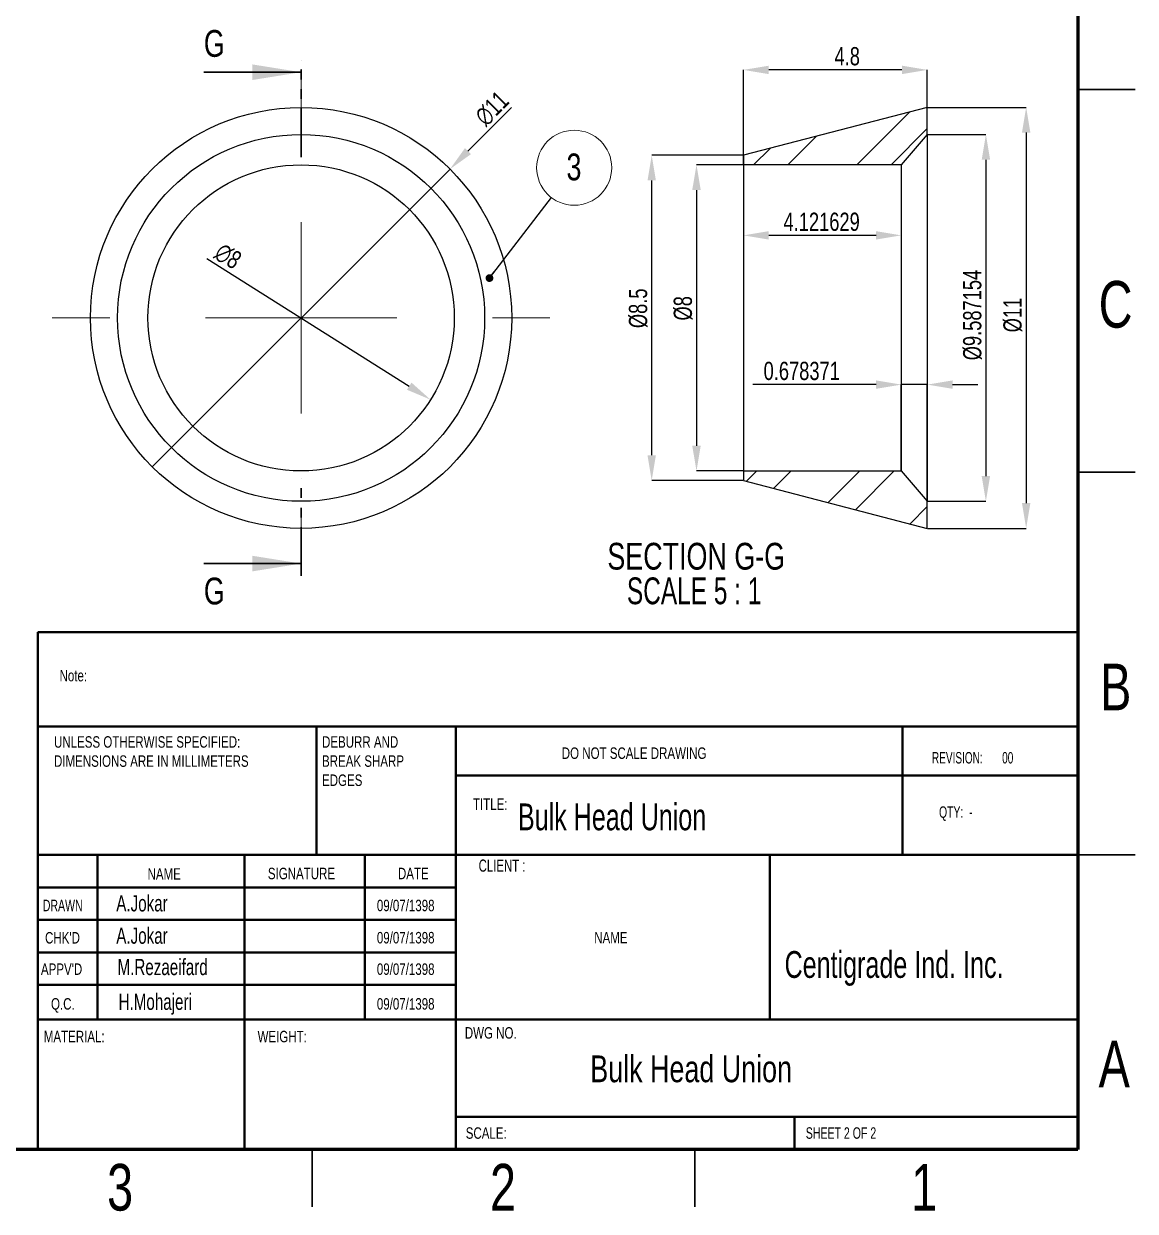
# Model space of a CAD drawing. Header units: millimetres. Extents: x 911 to 1769, y 486 to 864.
# Drawn here: x 1624.3 to 1769.4, y 571 to 726.2 of the extents above; entities that cross this region are included whole.
import ezdxf

# ---------------------------------------------------------------- set-up
doc = ezdxf.new("R2010")
doc.units = ezdxf.units.MM
doc.linetypes.add('PHANTOM', pattern=[12.7, 6.35, -1.27, 1.27, -1.27, 1.27, -1.27])
doc.styles.add('SLDTEXTSTYLE0', font='TXT', dxfattribs={"width": 0.75})
doc.styles.add('SLDTEXTSTYLE1', font='TXT', dxfattribs={"width": 0.686449})
doc.styles.add('SLDTEXTSTYLE2', font='TXT', dxfattribs={"width": 0.652778})
doc.styles.add('SLDTEXTSTYLE3', font='TXT', dxfattribs={"width": 0.6875})
doc.styles.add('SLDTEXTSTYLE4', font='TXT', dxfattribs={"width": 0.7})
doc.styles.add('SLDTEXTSTYLE5', font='TXT', dxfattribs={"width": 0.678571})
doc.styles.add('SLDTEXTSTYLE6', font='TXT', dxfattribs={"width": 0.681818})
doc.styles.get("Standard").update_dxf_attribs({"font": 'arial.ttf'})
doc.dimstyles.new('SLDDIMSTYLE1', dxfattribs={"dimtxt": 0.18, "dimasz": 1.016, "dimexe": 0, "dimexo": 0.0625, "dimgap": 0, "dimtad": 0, "dimtih": 1, "dimtoh": 1, "dimdec": 0, "dimrnd": 1e-09, "dimzin": 0, "dimdsep": 46, "dimtxsty": 'Standard', "dimblk1": 'DOT', "dimblk2": 'DOT', "dimsah": 1, "dimcen": 0.09, "dimadec": 0, "dimazin": 0, "dimtfac": 1.016, "dimtdec": 0, "dimtofl": 0, "dimtmove": 0, "dimatfit": 3, "dimldrblk": 'DOT', "dimfxl": 1, "dimfrac": 2, "dimtolj": 1, "dimtzin": 0, "dimarcsym": 0})
doc.dimstyles.new('SLDDIMSTYLE10', dxfattribs={"dimtxt": 2.38125, "dimasz": 3.302, "dimexe": 0, "dimexo": 0.0625, "dimgap": 0.595312, "dimtad": 1, "dimdec": 1, "dimlfac": 0.2, "dimrnd": 1e-09, "dimzin": 12, "dimdsep": 46, "dimtxsty": 'SLDTEXTSTYLE0', "dimblk1": 'NONE', "dimsah": 1, "dimcen": 0, "dimadec": 0, "dimazin": 3, "dimtfac": 1, "dimtdec": 1, "dimtmove": 0, "dimatfit": 3, "dimldrblk": 'NONE', "dimfxl": 1, "dimfrac": 2, "dimtolj": 1, "dimtzin": 12, "dimarcsym": 0})
doc.dimstyles.new('SLDDIMSTYLE6', dxfattribs={"dimtxt": 2.38125, "dimasz": 3.302, "dimexe": 0, "dimexo": 0.0625, "dimgap": 0.595312, "dimtad": 1, "dimdec": 1, "dimlfac": 0.2, "dimrnd": 1e-09, "dimzin": 12, "dimdsep": 46, "dimtxsty": 'SLDTEXTSTYLE0', "dimsah": 1, "dimcen": 0, "dimadec": 0, "dimazin": 3, "dimtfac": 1, "dimtdec": 1, "dimtmove": 0, "dimatfit": 3, "dimfxl": 1, "dimfrac": 2, "dimtolj": 1, "dimtzin": 12, "dimarcsym": 0})
doc.dimstyles.new('SLDDIMSTYLE7', dxfattribs={"dimtxt": 2.38125, "dimasz": 3.302, "dimexe": 0, "dimexo": 0.0625, "dimgap": 0.595312, "dimtad": 1, "dimdec": 6, "dimlfac": 0.2, "dimrnd": 1e-09, "dimzin": 12, "dimdsep": 46, "dimtxsty": 'SLDTEXTSTYLE0', "dimsah": 1, "dimcen": 0.09, "dimadec": 0, "dimazin": 3, "dimtfac": 1, "dimtdec": 1, "dimtofl": 0, "dimtmove": 0, "dimatfit": 3, "dimfxl": 1, "dimfrac": 2, "dimtolj": 1, "dimtzin": 12, "dimarcsym": 0})
doc.dimstyles.new('SLDDIMSTYLE9', dxfattribs={"dimtxt": 2.38125, "dimasz": 3.302, "dimexe": 0, "dimexo": 0.0625, "dimgap": 0.595312, "dimtad": 1, "dimdec": 6, "dimlfac": 0.2, "dimrnd": 1e-09, "dimdsep": 46, "dimtxsty": 'SLDTEXTSTYLE0', "dimsah": 1, "dimcen": 0.09, "dimadec": 0, "dimazin": 2, "dimtfac": 1, "dimtdec": 1, "dimtmove": 0, "dimatfit": 0, "dimfxl": 1, "dimfrac": 2, "dimtolj": 1, "dimtzin": 12, "dimarcsym": 0})
pattern_1 = [(45, (1351.901, 569.0805), (-6.7352, 6.7352), []), (45, (1356.391, 569.0805), (-6.7352, 6.7352), [])]

# ---------------------------------------------------------------- blocks, each defined once
blk = doc.blocks.new('SW_NOTE_13')
at = {"color": 0, "linetype": 'Continuous', "lineweight": 0, "char_height": 1.5, "attachment_point": 1, "style": 'SLDTEXTSTYLE0'}
for s, insert in [('UNLESS OTHERWISE SPECIFIED:', (0, 1.93)), ('DIMENSIONS ARE IN MILLIMETERS', (0, -0.57))]:
    blk.add_mtext(s, dxfattribs=dict(at, insert=insert))
blk = doc.blocks.new('SW_NOTE_14')
at = {"color": 0, "linetype": 'Continuous', "lineweight": 0, "char_height": 1.5, "attachment_point": 1, "style": 'SLDTEXTSTYLE0'}
for s, insert in [('DEBURR AND', (0, 1.93)), ('BREAK SHARP', (0, -0.57)), ('EDGES', (0, -3.07))]:
    blk.add_mtext(s, dxfattribs=dict(at, insert=insert))
blk = doc.blocks.new('*D52')
at = {"color": 0, "linetype": 'Continuous', "lineweight": -2, "transparency": 16777216}
for p, q in [((1687.96, 715.22), (1682.26, 709.52)), ((1641.03, 668.29), (1679.92, 707.18))]:
    blk.add_line(p, q, dxfattribs=at)
at = {"color": 0, "linetype": 'Continuous', "transparency": 16777216}
blk.add_solid([(1681.87, 709.91), (1682.65, 709.13), (1679.92, 707.18)], dxfattribs=at)
at = {"layer": 'Defpoints', "color": 0, "linetype": 'Continuous', "transparency": 16777216}
for p in [(1679.92, 707.18), (1641.03, 668.29)]:
    blk.add_point(p, dxfattribs=at)
at = {"color": 0, "linetype": 'Continuous', "lineweight": 18, "transparency": 16777216, "insert": (1682.91, 714.38), "char_height": 2.381, "attachment_point": 1, "rotation": 45, "style": 'SLDTEXTSTYLE0'}
blk.add_mtext('\\A1;∅11', dxfattribs=at)
blk = doc.blocks.new('_NONE')
blk = doc.blocks.new('*D53')
at = {"color": 0, "linetype": 'Continuous', "lineweight": -2, "transparency": 16777216}
blk.add_line((1648.17, 695.51), (1674.59, 678.82), dxfattribs=at)
at = {"color": 0, "linetype": 'Continuous', "transparency": 16777216}
blk.add_solid([(1674.89, 679.28), (1674.3, 678.35), (1677.38, 677.05)], dxfattribs=at)
at = {"layer": 'Defpoints', "color": 0, "linetype": 'Continuous', "transparency": 16777216}
for p in [(1643.57, 698.42), (1677.38, 677.05)]:
    blk.add_point(p, dxfattribs=at)
at = {"color": 0, "linetype": 'Continuous', "lineweight": 18, "transparency": 16777216, "insert": (1650.26, 697.71), "char_height": 2.381, "attachment_point": 1, "rotation": 327.7147, "style": 'SLDTEXTSTYLE0'}
blk.add_mtext('\\A1;∅8', dxfattribs=at)
blk = doc.blocks.new('SW_NOTE_21')
at = {"color": 0, "linetype": 'Continuous', "lineweight": 0}
blk.add_circle((2.98, 3.88), 4.9, dxfattribs=at)
at = {"color": 0, "linetype": 'Continuous', "lineweight": 0, "insert": (2.95, 5.74), "char_height": 3.5, "attachment_point": 2, "style": 'SLDTEXTSTYLE0'}
blk.add_mtext('3', dxfattribs=at)
blk = doc.blocks.new('_DOT')
at = {"color": 0, "linetype": 'ByBlock', "lineweight": -2}
blk.add_line((-0.5, 0), (-1, 0), dxfattribs=at)
at = {"color": 0, "linetype": 'ByBlock', "const_width": 0.5}
blk.add_lwpolyline([(-0.25, 0, 1), (0.25, 0, 1)], format="xyb", close=True, dxfattribs=at)
blk = doc.blocks.new('SW_CENTERMARKSYMBOL_3')
at = {"color": 0, "linetype": 'Continuous', "lineweight": 0}
for p, q in [((0, 25), (0, 32.5)), ((0, 0), (0, 12.5)), ((-25, 0), (-32.5, 0)), ((0, 0), (-12.5, 0)), ((0, 0), (0, -12.5)), ((0, 0), (12.5, 0)), ((25, 0), (32.5, 0)), ((0, -25), (0, -32.5))]:
    blk.add_line(p, q, dxfattribs=at)
blk = doc.blocks.new('*D54')
at = {"color": 0, "linetype": 'Continuous', "lineweight": -2, "transparency": 16777216}
for p, q in [((1718.24, 707.8), (1718.24, 720.14)), ((1738.94, 720.14), (1721.54, 720.14)), ((1742.24, 711.77), (1742.24, 720.14))]:
    blk.add_line(p, q, dxfattribs=at)
at = {"color": 0, "linetype": 'Continuous', "transparency": 16777216}
for points in [[(1721.54, 720.69), (1721.54, 719.59), (1718.24, 720.14)], [(1738.94, 720.69), (1738.94, 719.59), (1742.24, 720.14)]]:
    blk.add_solid(points, dxfattribs=at)
at = {"layer": 'Defpoints', "color": 0, "linetype": 'Continuous', "transparency": 16777216}
for p in [(1718.24, 720.14), (1742.24, 711.71), (1718.24, 707.74)]:
    blk.add_point(p, dxfattribs=at)
at = {"color": 0, "linetype": 'Continuous', "lineweight": 18, "transparency": 16777216, "insert": (1731.79, 723.12), "char_height": 2.381, "attachment_point": 2, "style": 'SLDTEXTSTYLE0'}
blk.add_mtext('\\A1;4.8', dxfattribs=at)
blk = doc.blocks.new('*D55')
at = {"color": 0, "linetype": 'Continuous', "lineweight": -2, "transparency": 16777216}
for p, q in [((1718.24, 707.67), (1718.24, 698.52)), ((1738.85, 707.67), (1738.85, 698.52)), ((1735.55, 698.52), (1721.54, 698.52))]:
    blk.add_line(p, q, dxfattribs=at)
at = {"color": 0, "linetype": 'Continuous', "transparency": 16777216}
for points in [[(1721.54, 699.07), (1721.54, 697.97), (1718.24, 698.52)], [(1735.55, 699.07), (1735.55, 697.97), (1738.85, 698.52)]]:
    blk.add_solid(points, dxfattribs=at)
at = {"layer": 'Defpoints', "color": 0, "linetype": 'Continuous', "transparency": 16777216}
for p in [(1718.24, 707.74), (1738.85, 707.74), (1718.24, 698.52)]:
    blk.add_point(p, dxfattribs=at)
at = {"color": 0, "linetype": 'Continuous', "lineweight": 18, "transparency": 16777216, "insert": (1728.45, 701.49), "char_height": 2.3813, "attachment_point": 2, "style": 'SLDTEXTSTYLE0'}
blk.add_mtext('\\A1;4.121629', dxfattribs=at)
blk = doc.blocks.new('*D56')
at = {"color": 0, "linetype": 'Continuous', "lineweight": -2, "transparency": 16777216}
for p, q in [((1718.18, 707.74), (1712.11, 707.74)), ((1712.11, 704.44), (1712.11, 671.04)), ((1718.18, 667.74), (1712.11, 667.74))]:
    blk.add_line(p, q, dxfattribs=at)
at = {"color": 0, "linetype": 'Continuous', "transparency": 16777216}
for points in [[(1711.55, 704.44), (1712.66, 704.44), (1712.11, 707.74)], [(1711.55, 671.04), (1712.66, 671.04), (1712.11, 667.74)]]:
    blk.add_solid(points, dxfattribs=at)
at = {"layer": 'Defpoints', "color": 0, "linetype": 'Continuous', "transparency": 16777216}
for p in [(1718.24, 707.74), (1712.11, 667.74), (1718.24, 667.74)]:
    blk.add_point(p, dxfattribs=at)
at = {"color": 0, "linetype": 'Continuous', "lineweight": 18, "transparency": 16777216, "insert": (1709.13, 688.99), "char_height": 2.381, "attachment_point": 2, "rotation": 90, "style": 'SLDTEXTSTYLE0'}
blk.add_mtext('\\A1;%%c8', dxfattribs=at)
blk = doc.blocks.new('*D57')
at = {"color": 0, "linetype": 'Continuous', "lineweight": -2, "transparency": 16777216}
for p, q in [((1718.18, 708.99), (1706.26, 708.99)), ((1706.26, 669.79), (1706.26, 705.69)), ((1718.18, 666.49), (1706.26, 666.49))]:
    blk.add_line(p, q, dxfattribs=at)
at = {"color": 0, "linetype": 'Continuous', "transparency": 16777216}
for points in [[(1705.71, 705.69), (1706.81, 705.69), (1706.26, 708.99)], [(1705.71, 669.79), (1706.81, 669.79), (1706.26, 666.49)]]:
    blk.add_solid(points, dxfattribs=at)
at = {"layer": 'Defpoints', "color": 0, "linetype": 'Continuous', "transparency": 16777216}
for p in [(1706.26, 708.99), (1718.24, 708.99), (1718.24, 666.49)]:
    blk.add_point(p, dxfattribs=at)
at = {"color": 0, "linetype": 'Continuous', "lineweight": 18, "transparency": 16777216, "insert": (1703.28, 688.99), "char_height": 2.381, "attachment_point": 2, "rotation": 90, "style": 'SLDTEXTSTYLE0'}
blk.add_mtext('\\A1;%%c8.5', dxfattribs=at)
blk = doc.blocks.new('*D58')
at = {"color": 0, "linetype": 'Continuous', "lineweight": -2, "transparency": 16777216}
for p, q in [((1742.3, 715.24), (1755.16, 715.24)), ((1755.16, 711.94), (1755.16, 663.54)), ((1742.3, 660.24), (1755.16, 660.24))]:
    blk.add_line(p, q, dxfattribs=at)
at = {"color": 0, "linetype": 'Continuous', "transparency": 16777216}
for points in [[(1754.61, 711.94), (1755.71, 711.94), (1755.16, 715.24)], [(1754.61, 663.54), (1755.71, 663.54), (1755.16, 660.24)]]:
    blk.add_solid(points, dxfattribs=at)
at = {"layer": 'Defpoints', "color": 0, "linetype": 'Continuous', "transparency": 16777216}
for p in [(1742.24, 715.24), (1742.24, 660.24), (1755.16, 660.24)]:
    blk.add_point(p, dxfattribs=at)
at = {"color": 0, "linetype": 'Continuous', "lineweight": 18, "transparency": 16777216, "insert": (1752.18, 688.11), "char_height": 2.381, "attachment_point": 2, "rotation": 90, "style": 'SLDTEXTSTYLE0'}
blk.add_mtext('\\A1;%%c11', dxfattribs=at)
blk = doc.blocks.new('*D59')
at = {"color": 0, "linetype": 'Continuous', "lineweight": -2, "transparency": 16777216}
for p, q in [((1742.3, 711.71), (1749.9, 711.71)), ((1749.9, 708.4), (1749.9, 667.07)), ((1742.3, 663.77), (1749.9, 663.77))]:
    blk.add_line(p, q, dxfattribs=at)
at = {"color": 0, "linetype": 'Continuous', "transparency": 16777216}
for points in [[(1749.35, 708.4), (1750.45, 708.4), (1749.9, 711.71)], [(1749.35, 667.07), (1750.45, 667.07), (1749.9, 663.77)]]:
    blk.add_solid(points, dxfattribs=at)
at = {"layer": 'Defpoints', "color": 0, "linetype": 'Continuous', "transparency": 16777216}
for p in [(1742.24, 711.71), (1742.24, 663.77), (1749.9, 663.77)]:
    blk.add_point(p, dxfattribs=at)
at = {"color": 0, "linetype": 'Continuous', "lineweight": 18, "transparency": 16777216, "insert": (1746.92, 688.11), "char_height": 2.3813, "attachment_point": 2, "rotation": 90, "style": 'SLDTEXTSTYLE0'}
blk.add_mtext('\\A1;%%c9.587154', dxfattribs=at)
blk = doc.blocks.new('*D60')
at = {"color": 0, "linetype": 'Continuous', "lineweight": -2, "transparency": 16777216}
for p, q in [((1735.55, 679.02), (1719.45, 679.02)), ((1738.85, 667.8), (1738.85, 679.02)), ((1742.24, 679.02), (1738.85, 679.02)), ((1742.24, 663.83), (1742.24, 679.02)), ((1745.54, 679.02), (1748.85, 679.02))]:
    blk.add_line(p, q, dxfattribs=at)
at = {"color": 0, "linetype": 'Continuous', "transparency": 16777216}
for points in [[(1735.55, 679.57), (1735.55, 678.47), (1738.85, 679.02)], [(1745.54, 679.57), (1745.54, 678.47), (1742.24, 679.02)]]:
    blk.add_solid(points, dxfattribs=at)
at = {"layer": 'Defpoints', "color": 0, "linetype": 'Continuous', "transparency": 16777216}
for p in [(1738.85, 679.02), (1738.85, 667.74), (1742.24, 663.77)]:
    blk.add_point(p, dxfattribs=at)
at = {"color": 0, "linetype": 'Continuous', "lineweight": 18, "transparency": 16777216, "insert": (1725.85, 682), "char_height": 2.3813, "attachment_point": 2, "style": 'SLDTEXTSTYLE0'}
blk.add_mtext('\\A1;0.678371', dxfattribs=at)
blk = doc.blocks.new('SW_NOTE_22')
at = {"color": 0, "linetype": 'Continuous', "lineweight": 0, "char_height": 3.5, "attachment_point": 2}
for s, insert, style in [('SECTION G-G', (15.04, 4.51), 'SLDTEXTSTYLE0'), ('SCALE 5 : 1', (14.77, -0.01), 'SLDTEXTSTYLE6')]:
    blk.add_mtext(s, dxfattribs=dict(at, insert=insert, style=style))

msp = doc.modelspace()

# ---------------------------------------------------------------- hatches: boundary and pattern name
at = {"linetype": 'Continuous', "lineweight": 18}
h = msp.add_hatch(dxfattribs=at)
h.set_pattern_fill('ANSI32', style=0)
h.set_pattern_definition(pattern_1)
h.paths.add_polyline_path([(1742.2424274, 715.2371695), (1718.2424274, 708.9871695), (1718.2424274, 707.7371695), (1738.8505726, 707.7371695), (1742.2424274, 711.7050533)], flags=0)
h = msp.add_hatch(dxfattribs=at)
h.set_pattern_fill('ANSI32', style=0)
h.set_pattern_definition(pattern_1)
h.paths.add_polyline_path([(1738.8505726, 667.7371695), (1718.2424274, 667.7371695), (1718.2424274, 666.4871695), (1742.2424274, 660.2371695), (1742.2424274, 663.7692856)], flags=0)

# ---------------------------------------------------------------- linework, layer by layer
at = {"color": 7, "linetype": 'Continuous', "lineweight": 70}
for p, q in [((1761.9010451, 856.0805144), (1761.9010451, 579.0805144)), ((1761.9010451, 579.0805144), (1361.9010451, 579.0805144))]:
    msp.add_line(p, q, dxfattribs=at)
at = {"color": 7, "linetype": 'PHANTOM', "lineweight": 35}
for p, q in [((1660.4761592, 708.7246695), (1660.4761592, 721.4246695)), ((1660.4761592, 654.0496695), (1660.4761592, 666.7560195))]:
    msp.add_line(p, q, dxfattribs=at)
at = {"color": 7, "linetype": 'Continuous', "lineweight": 35}
for p, q in [((1647.7761592, 719.8371695), (1660.4761592, 719.8371695)), ((1769.4010451, 717.5805144), (1761.9010451, 717.5805144)), ((1761.9010451, 717.5805144), (1769.4010451, 717.5805144)), ((1761.9010451, 667.5805144), (1769.4010451, 667.5805144)), ((1647.7761592, 655.6371695), (1660.4761592, 655.6371695)), ((1761.9010451, 617.5805144), (1769.4010451, 617.5805144)), ((1661.9010451, 579.0805144), (1661.9010451, 571.5805144)), ((1711.9010451, 579.0805144), (1711.9010451, 571.5805144))]:
    msp.add_line(p, q, dxfattribs=at)
at = {"color": 7, "linetype": 'Continuous', "lineweight": 25}
for p, q in [((1742.2424272, 715.2371693), (1718.2424273, 708.9871706)), ((1742.2424272, 711.7050539), (1742.2424272, 715.2371693)), ((1742.2424272, 711.7050539), (1738.8505725, 707.7371704)), ((1742.2424272, 711.7050539), (1742.2424272, 663.769285)), ((1718.2424273, 708.9871706), (1718.2424273, 707.7371704)), ((1738.8505725, 707.7371704), (1718.2424273, 707.7371704)), ((1718.2424273, 707.7371704), (1718.2424273, 667.7371685)), ((1738.8505725, 707.7371704), (1738.8505725, 667.7371685)), ((1718.2424273, 667.7371685), (1738.8505725, 667.7371685)), ((1718.2424273, 667.7371685), (1718.2424273, 666.4871683)), ((1738.8505725, 667.7371685), (1742.2424272, 663.769285)), ((1718.2424273, 666.4871683), (1742.2424272, 660.2371696)), ((1742.2424272, 660.2371696), (1742.2424272, 663.769285))]:
    msp.add_line(p, q, dxfattribs=at)
at = {"color": 7, "linetype": 'Continuous', "lineweight": 50}
for p, q in [((1626.1010451, 646.6775198), (1761.9010451, 646.6775198)), ((1626.1010451, 646.6775198), (1626.1010451, 634.3305144)), ((1626.1010451, 634.3305144), (1761.9010451, 634.3305144)), ((1626.1010451, 634.3305144), (1626.1010451, 579.3305144)), ((1662.5010451, 634.3305144), (1662.5010451, 617.5805144)), ((1680.7010451, 634.3305144), (1680.7010451, 579.0805144)), ((1738.9910714, 617.5805144), (1738.9910714, 634.3305144)), ((1761.9010451, 627.9555144), (1680.7010451, 627.9555144)), ((1761.9010451, 617.5805144), (1626.1010451, 617.5805144)), ((1633.9010451, 617.5805144), (1633.9010451, 596.0805144)), ((1653.0919975, 617.5805144), (1653.0919975, 579.3305144)), ((1668.8071212, 617.5805144), (1668.8071212, 596.0805144)), ((1680.7010451, 579.3305144), (1680.7010451, 617.5805144)), ((1721.6869852, 596.0805144), (1721.6869852, 617.5805144)), ((1680.7010451, 613.3305144), (1626.1010451, 613.3305144)), ((1680.7010451, 609.0805144), (1626.1010451, 609.0805144)), ((1680.7010451, 604.8305144), (1626.1010451, 604.8305144)), ((1680.7010451, 600.5805144), (1626.1010451, 600.5805144)), ((1636.5010451, 596.0805144), (1626.1010451, 596.0805144)), ((1636.5010451, 596.0805144), (1761.9010451, 596.0805144)), ((1680.7010451, 583.3305144), (1761.9010451, 583.3305144)), ((1724.9010451, 579.0805144), (1724.9010451, 583.3305144))]:
    msp.add_line(p, q, dxfattribs=at)
at = {"color": 7, "linetype": 'Continuous', "lineweight": 25}
for radius in [27.5, 23.9678838, 20]:
    msp.add_circle((1660.4761592, 687.7371695), radius, dxfattribs=at)
at = {"color": 7, "linetype": 'Continuous', "lineweight": 35}
for points in [[(1660.4761592, 719.8371695), (1654.1261592, 720.8531695), (1654.1261592, 718.8211695)], [(1660.4761592, 655.6371695), (1654.1261592, 656.6531695), (1654.1261592, 654.6211695)]]:
    msp.add_solid(points, dxfattribs=at)

# ---------------------------------------------------------------- block references
at = {"color": 7, "linetype": 'Continuous', "lineweight": 0}
for name, p in [('SW_CENTERMARKSYMBOL_3', (1660.4761592, 687.7371695)), ('SW_NOTE_21', (1693.154022, 703.4727579)), ('SW_NOTE_22', (1697.0306973, 653.8355267)), ('SW_NOTE_13', (1628.2098751, 631.1500038)), ('SW_NOTE_14', (1663.2102607, 631.150004))]:
    msp.add_blockref(name, p, dxfattribs=at)

# ---------------------------------------------------------------- texts
at = {"color": 7, "linetype": 'Continuous', "char_height": 3.5, "attachment_point": 1, "style": 'SLDTEXTSTYLE0'}
for insert in [(1647.7761592, 725.3479757), (1647.7761592, 653.802071)]:
    msp.add_mtext('G', dxfattribs=dict(at, insert=insert))
at = {"color": 7, "linetype": 'Continuous', "lineweight": 0}
for s, insert, char_height, attachment_point, style in [('C', (1766.8375451, 692.5562048), 6.096, 2, 'SLDTEXTSTYLE0'), ('B', (1766.8544783, 642.5562048), 6.096, 2, 'SLDTEXTSTYLE0'), ('Note:', (1628.9333251, 641.7468134), 1.5, 1, 'SLDTEXTSTYLE0'), ('DO NOT SCALE DRAWING', (1694.5156856, 631.6135079), 1.5, 1, 'SLDTEXTSTYLE0'), ('REVISION:       00', (1742.855935, 631.0152877), 1.5, 1, 'SLDTEXTSTYLE2'), ('TITLE:', (1682.9121134, 624.946149), 1.5, 1, 'SLDTEXTSTYLE0'), ('Bulk Head Union', (1688.7900262, 624.2914047), 3.5, 1, 'SLDTEXTSTYLE4'), ('QTY:  -', (1743.7768334, 623.9166359), 1.5, 1, 'SLDTEXTSTYLE5'), ('CLIENT :', (1683.6605602, 616.9657833), 1.5875, 1, 'SLDTEXTSTYLE4'), ('NAME', (1640.4232843, 615.831997), 1.5, 1, 'SLDTEXTSTYLE0'), ('SIGNATURE', (1656.1346326, 615.8922708), 1.5, 1, 'SLDTEXTSTYLE0'), ('DATE', (1673.1188708, 615.8922708), 1.5, 1, 'SLDTEXTSTYLE0'), ('DRAWN', (1626.744408, 611.7152957), 1.5, 1, 'SLDTEXTSTYLE1'), ('A.Jokar', (1636.3374466, 612.299727), 2.11666667, 1, 'SLDTEXTSTYLE4'), ('09/07/1398', (1670.3696522, 611.7152959), 1.5, 1, 'SLDTEXTSTYLE0'), ("CHK'D", (1627.0402673, 607.4923674), 1.5, 1, 'SLDTEXTSTYLE0'), ('A.Jokar', (1636.3374466, 608.0767987), 2.11666667, 1, 'SLDTEXTSTYLE4'), ('09/07/1398', (1670.3696522, 607.5060471), 1.5, 1, 'SLDTEXTSTYLE0'), ('NAME', (1698.7522501, 607.5060469), 1.5, 1, 'SLDTEXTSTYLE0'), ('Centigrade Ind. Inc.', (1723.6086186, 605.00393), 3.5, 1, 'SLDTEXTSTYLE4'), ('M.Rezaeifard', (1636.5001644, 603.9808123), 2.116666667, 1, 'SLDTEXTSTYLE4'), ("APPV'D", (1626.5027675, 603.396381), 1.5, 1, 'SLDTEXTSTYLE0'), ('09/07/1398', (1670.3696522, 603.3963812), 1.5, 1, 'SLDTEXTSTYLE0'), ('H.Mohajeri', (1636.6353479, 599.4405815), 2.11666667, 1, 'SLDTEXTSTYLE4'), ('09/07/1398', (1670.3696522, 598.8561504), 1.5, 1, 'SLDTEXTSTYLE0'), ('Q.C.', (1627.8164392, 598.8561502), 1.5, 1, 'SLDTEXTSTYLE0'), ('MATERIAL:', (1626.8762827, 594.5851765), 1.5, 1, 'SLDTEXTSTYLE0'), ('WEIGHT:', (1654.7946516, 594.5837607), 1.4986, 1, 'SLDTEXTSTYLE0'), ('DWG NO.', (1681.8540473, 595.0665707), 1.5, 1, 'SLDTEXTSTYLE0'), ('A', (1766.6576284, 593.3062048), 6.096, 2, 'SLDTEXTSTYLE0'), ('Bulk Head Union', (1698.2364266, 591.3713511), 3.5, 1, 'SLDTEXTSTYLE0'), ('SCALE:', (1681.9750112, 581.9806016), 1.5, 1, 'SLDTEXTSTYLE0'), ('SHEET 2 OF 2', (1726.3793395, 581.9806016), 1.5, 1, 'SLDTEXTSTYLE3'), ('3', (1636.8396617, 577.1942048), 6.096, 2, 'SLDTEXTSTYLE0'), ('2', (1686.8396617, 577.1942048), 6.096, 2, 'SLDTEXTSTYLE0'), ('1', (1741.8396617, 577.1942048), 6.096, 2, 'SLDTEXTSTYLE0')]:
    msp.add_mtext(s, dxfattribs=dict(at, insert=insert, char_height=char_height, attachment_point=attachment_point, style=style))

# ---------------------------------------------------------------- dimensions: what is measured, and where the dimension line sits
at = {"color": 7, "linetype": 'Continuous', "lineweight": 18}
for base, p1, p2, dimstyle, picture, middle in [((1718.2424274, 720.1419379), (1742.2424274, 711.7050533), (1718.2424274, 707.7371695), 'SLDDIMSTYLE7', '*D54', (1731.7933227, 720.1419379)), ((1718.2424274, 698.518121), (1738.8505726, 707.7371695), (1718.2424274, 707.7371695), 'SLDDIMSTYLE7', '*D55', (1728.4467796, 698.518121)), ((1738.8505726, 679.0184503), (1742.2424274, 663.7692856), (1738.8505726, 667.7371695), 'SLDDIMSTYLE9', '*D60', (1725.8469632, 679.0184503))]:
    dim = msp.add_linear_dim(base=base, p1=p1, p2=p2, dimstyle=dimstyle, dxfattribs=at)
    dim.commit()
    dim.dimension.update_dxf_attribs({"geometry": picture, "text_midpoint": middle, "dimtype": 160})
dim = msp.add_diameter_dim_2p(p1=(1641.0307227, 668.291733), p2=(1679.9215957, 707.1826059), dimstyle='SLDDIMSTYLE10', dxfattribs=at)
dim.commit()
dim.dimension.update_dxf_attribs({"geometry": '*D52', "text_midpoint": (1685.0122784, 714.7989857)})
for base, p1, p2, picture, middle in [((1755.159185, 660.2371695), (1742.2424274, 715.2371695), (1742.2424274, 660.2371695), '*D58', (1755.159185, 688.1094786)), ((1749.8978418, 663.7692856), (1742.2424274, 711.7050533), (1742.2424274, 663.7692856), '*D59', (1749.8978418, 688.1094786)), ((1706.2605867, 708.9871695), (1718.2424274, 666.4871695), (1718.2424274, 708.9871695), '*D57', (1706.2605867, 688.9933445)), ((1712.1050026, 667.7371695), (1718.2424274, 707.7371695), (1718.2424274, 667.7371695), '*D56', (1712.1050026, 688.9933445))]:
    dim = msp.add_linear_dim(base=base, p1=p1, p2=p2, angle=90, text='%%c<>', dimstyle='SLDDIMSTYLE7', dxfattribs=at)
    dim.commit()
    dim.dimension.update_dxf_attribs({"geometry": picture, "text_midpoint": middle, "dimtype": 160})
dim = msp.add_diameter_dim_2p(p1=(1643.5681839, 698.4198831), p2=(1677.3841345, 677.0544558), dimstyle='SLDDIMSTYLE6', dxfattribs=at)
dim.commit()
dim.dimension.update_dxf_attribs({"geometry": '*D53', "text_midpoint": (1649.9317327, 694.3992971), "dimtype": 163})

# ---------------------------------------------------------------- leaders
at = {"color": 7, "linetype": 'Continuous', "lineweight": 0}
msp.add_leader([(1685.0728158, 692.9400015), (1693.154022, 703.4727579)], dimstyle='SLDDIMSTYLE1', dxfattribs=at)

doc.saveas('drawing.dxf')
